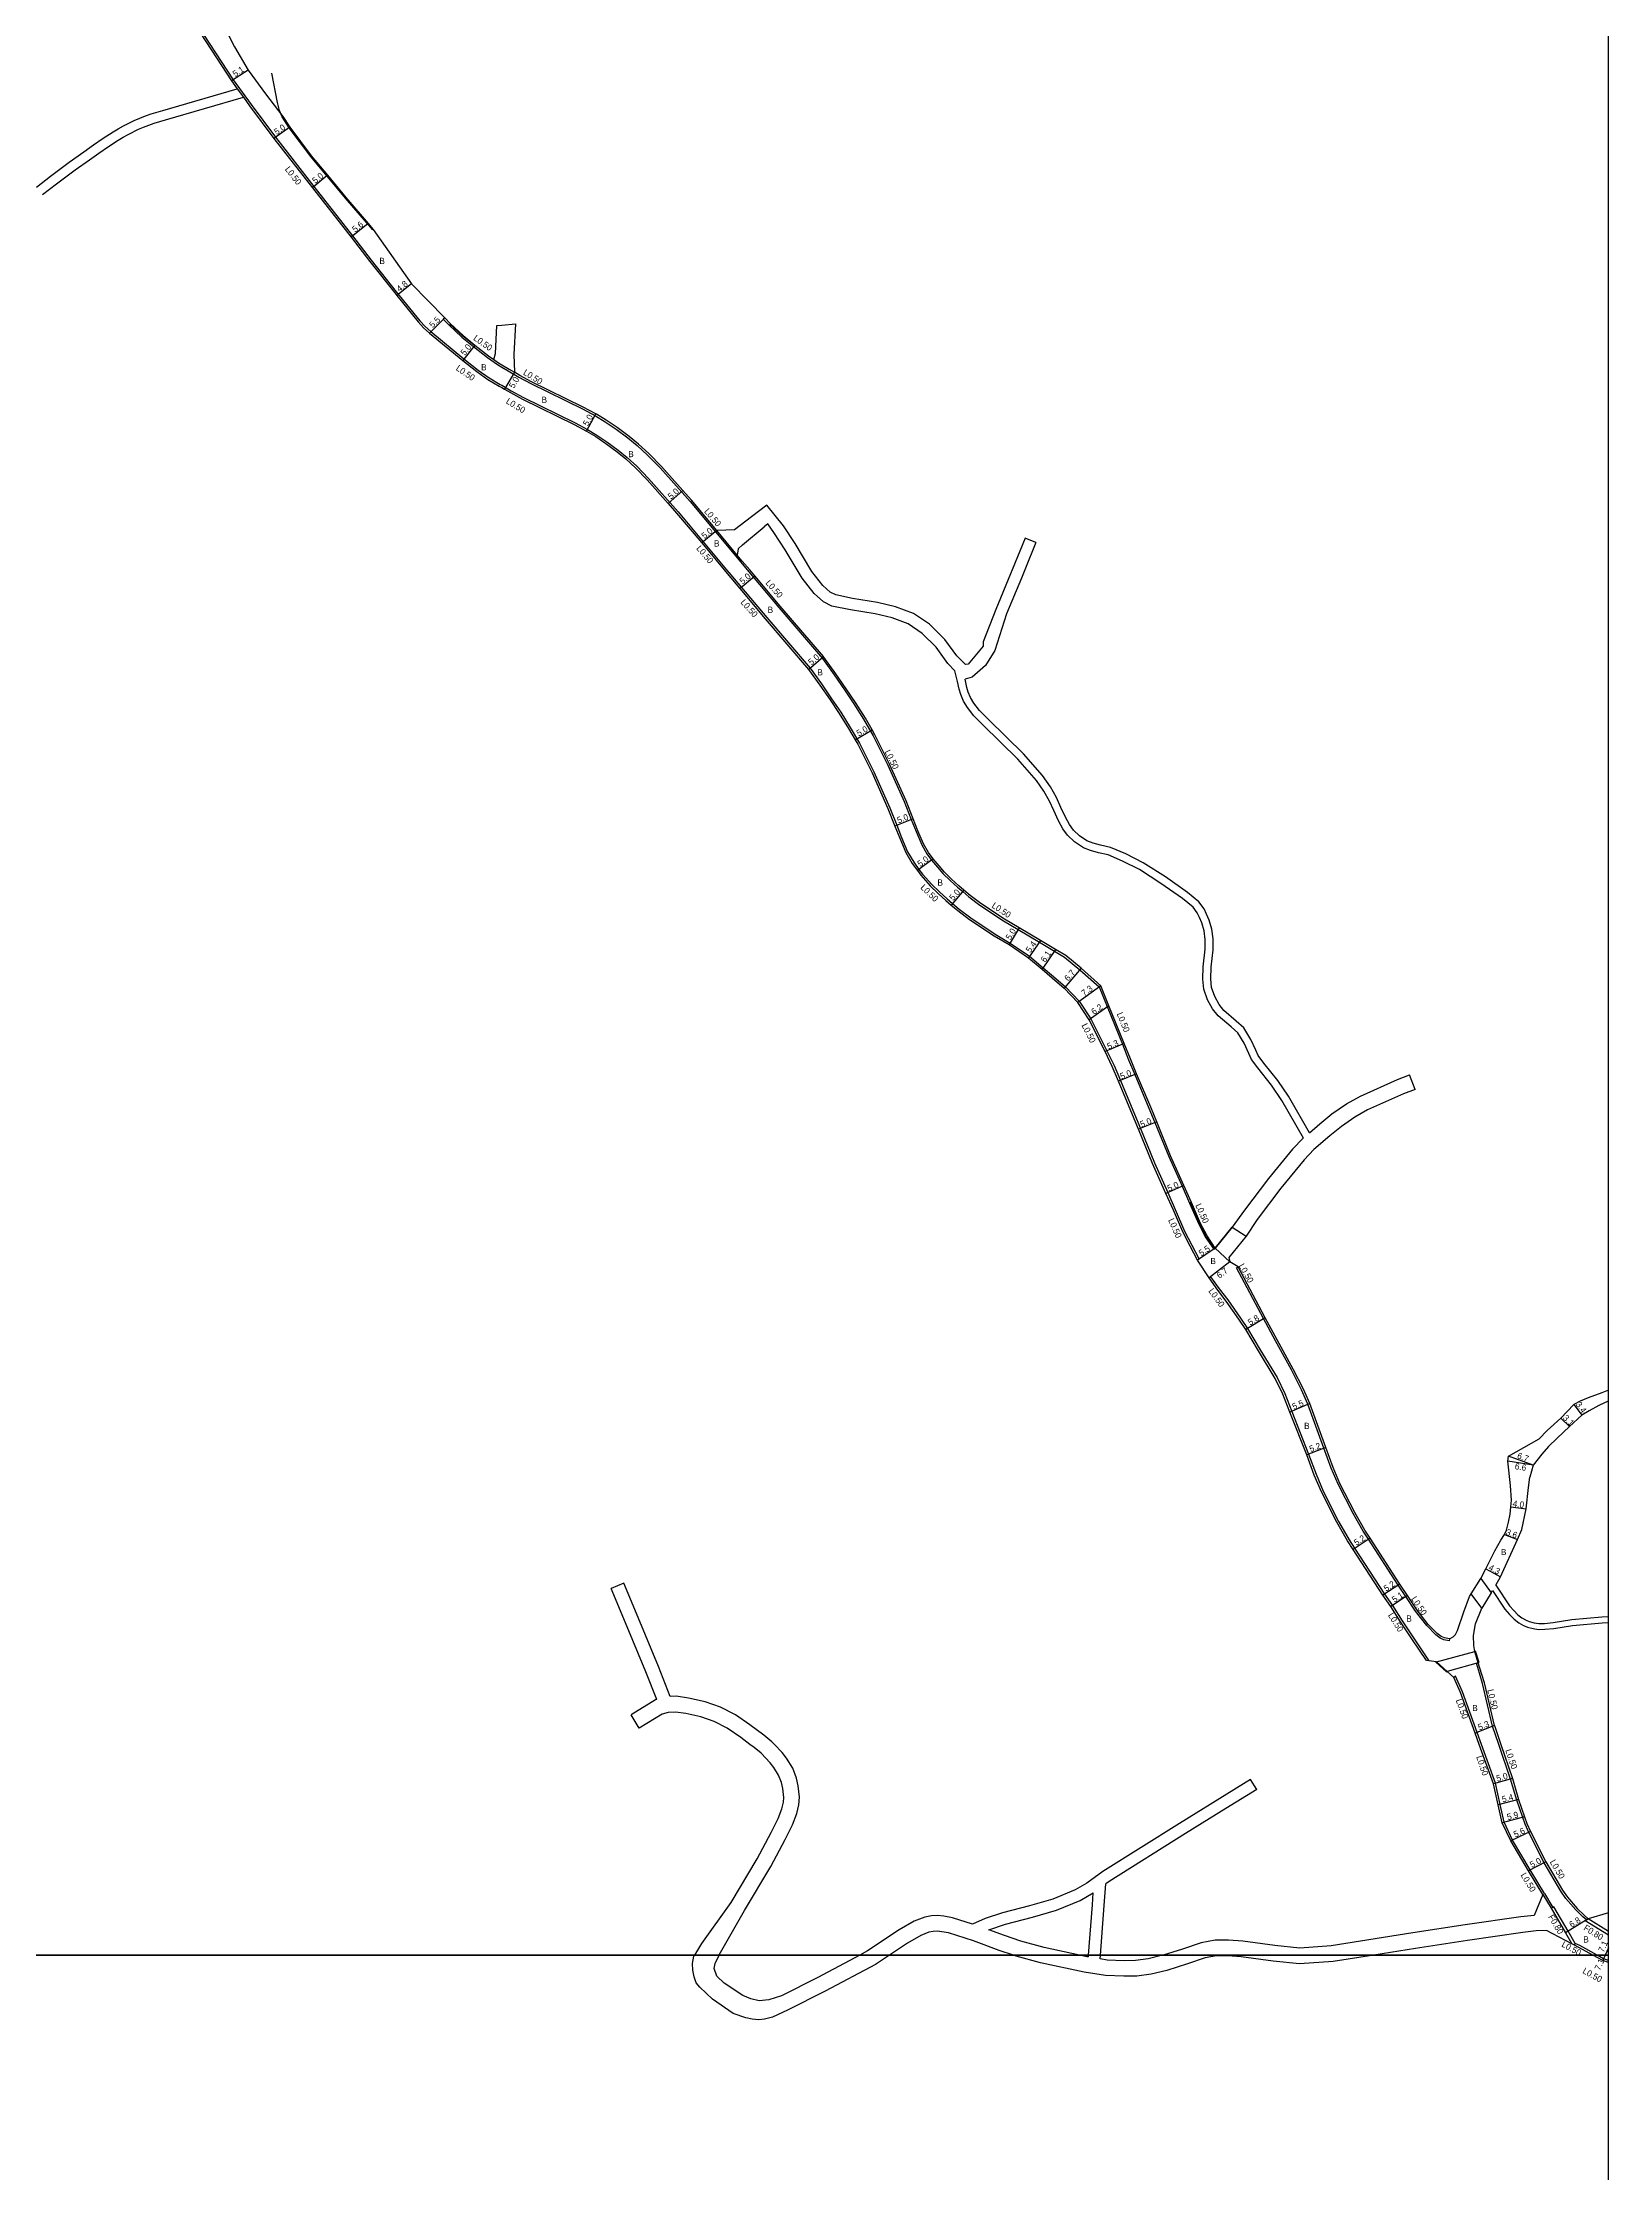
# Model space of a CAD drawing. Header units: metres. Extents: x -20000 to -16000, y -117000 to -114000.
# Drawn here: x -16400 to -16000, y -116456 to -115912 of the extents above; entities that cross this region are included whole.
import ezdxf

# ---------------------------------------------------------------- set-up
doc = ezdxf.new("R2010")
doc.units = ezdxf.units.M
doc.header["$LTSCALE"] = 2.5
for name, color, linetype in [('側溝・桝', 7, 'Continuous'), ('図郭', 7, 'Continuous'), ('幅員', 7, 'Continuous'), ('歩道・分離帯・安全施設', 7, 'Continuous'), ('舗装', 7, 'Continuous'), ('道路', 7, 'Continuous')]:
    doc.layers.add(name, color=color, linetype=linetype)
doc.styles.get("Standard").update_dxf_attribs({"font": ''})
doc.styles.get('Standard').set_extended_font_data('@MS PGothic')

msp = doc.modelspace()

# ---------------------------------------------------------------- linework, layer by layer
at = {"layer": '側溝・桝'}
for points in [[(-16363.54, -115903.21), (-16361.77, -115905.03), (-16351.34, -115921.04), (-16346.7, -115927.37), (-16340.53, -115935.71), (-16330.69, -115948.31), (-16320.8, -115960.91), (-16316.03, -115967.11), (-16309.66, -115975.15), (-16303.64, -115982.55), (-16302.3, -115984.02), (-16300.85, -115985.35), (-16292.38, -115992.29), (-16288.77, -115995.15), (-16285.95, -115997.14), (-16283.08, -115998.82), (-16282.68, -115999.05)], [(-16350.28, -115923.33), (-16348.71, -115925.48)], [(-16297.28, -115981.84), (-16297.64, -115982.19), (-16296.15, -115983.68), (-16292.87, -115986.73), (-16289.9, -115989.15), (-16286.37, -115991.95), (-16283.78, -115993.78), (-16282.68, -115994.42)], [(-16284.76, -115992.47), (-16283.51, -115993.35), (-16282.68, -115993.84)], [(-16282.68, -115993.84), (-16280.82, -115994.93), (-16279.49, -115995.69)], [(-16282.68, -115994.42), (-16281.07, -115995.36), (-16278.31, -115996.94), (-16275.31, -115998.58), (-16262.12, -116005.07), (-16258.79, -116006.87), (-16256.27, -116008.38), (-16253.5, -116010.27), (-16250.5, -116012.49), (-16248.07, -116014.44), (-16245.45, -116016.86), (-16242.27, -116020.1), (-16234.61, -116028.76), (-16221.64, -116044.26), (-16220.02, -116046.18)], [(-16282.68, -115999.05), (-16280.26, -116000.43), (-16277.15, -116002.13), (-16263.95, -116008.63), (-16260.77, -116010.34), (-16258.43, -116011.75), (-16255.82, -116013.53), (-16252.94, -116015.66), (-16250.69, -116017.47), (-16248.23, -116019.73), (-16245.2, -116022.83), (-16237.65, -116031.37), (-16225.25, -116046.18)], [(-16222.54, -116042.41), (-16227.8, -116036.12)], [(-16225.25, -116046.18), (-16224.7, -116046.83), (-16215, -116058.36), (-16203.95, -116071.29), (-16201.04, -116075.33), (-16198.43, -116079.12), (-16196.09, -116082.57), (-16193.67, -116086.42), (-16191.33, -116090.49), (-16187.67, -116097.79), (-16183.58, -116106.94), (-16181.8, -116111.44), (-16180.56, -116114.57), (-16179.01, -116118.19), (-16177.46, -116120.88), (-16176.12, -116122.7), (-16175.25, -116123.88), (-16172.87, -116126.54), (-16170.9, -116128.45), (-16168.93, -116130.24), (-16167.54, -116131.43), (-16165.86, -116132.85), (-16162.91, -116135.08), (-16156.63, -116139.22), (-16152.81, -116141.5), (-16147.88, -116144.9), (-16144.36, -116147.83), (-16141.73, -116150.02), (-16138.67, -116152.68), (-16135.19, -116156.37), (-16132.24, -116160.84), (-16128.13, -116169.02), (-16126.28, -116172.81), (-16124.67, -116176.64), (-16121.08, -116185.19), (-16119.56, -116188.89), (-16115.97, -116197.62), (-16112.57, -116205.25), (-16110.66, -116209.55), (-16108.27, -116215.06), (-16106.4, -116218.67), (-16104.54, -116222.26), (-16104.96, -116222.54)], [(-16220.02, -116046.18), (-16211.95, -116055.78), (-16200.8, -116068.81), (-16197.77, -116073.02), (-16195.13, -116076.86), (-16192.74, -116080.39), (-16190.25, -116084.36), (-16187.81, -116088.59), (-16184.06, -116096.07), (-16179.89, -116105.39), (-16178.08, -116109.97), (-16176.87, -116113.04), (-16175.43, -116116.39), (-16174.11, -116118.69), (-16172.9, -116120.33), (-16171.37, -116122.14), (-16169.99, -116123.77), (-16168.17, -116125.53), (-16166.29, -116127.24), (-16164.95, -116128.38), (-16163.36, -116129.73), (-16160.6, -116131.81), (-16154.5, -116135.83), (-16150.77, -116138.06), (-16145.36, -116141.29), (-16141.5, -116143.6), (-16138.94, -116145.14), (-16135, -116148.32), (-16130.07, -116152.72), (-16128.06, -116157.72), (-16124.16, -116167.38), (-16122.57, -116171.3), (-16120.98, -116175.09), (-16117.38, -116183.66), (-16115.86, -116187.37), (-16112.29, -116196.04), (-16108.92, -116203.62), (-16106.99, -116207.94), (-16104.65, -116213.34), (-16102.97, -116216.59), (-16100.83, -116219.72), (-16100.42, -116219.44)], [(-16102.01, -116227.04), (-16101.61, -116226.75), (-16099.41, -116229.83), (-16097.23, -116232.65), (-16093.96, -116237.3), (-16092.21, -116239.97), (-16088.93, -116245.37), (-16084.65, -116252.52), (-16082.68, -116256.55), (-16080.89, -116261.13), (-16076.61, -116272.04), (-16074.68, -116277.21), (-16072.83, -116281.51), (-16068.94, -116289.23), (-16066.23, -116293.94), (-16064.83, -116296.1), (-16057.2, -116307.82), (-16055.18, -116310.7), (-16052.7, -116314.64), (-16049.8, -116318.98), (-16045.84, -116324.83)], [(-16040.6, -116319.25), (-16040.69, -116319.74), (-16042.05, -116319.49), (-16043, -116319.06), (-16044.09, -116318.21), (-16046.4, -116315.86), (-16049.3, -116312.17), (-16051.76, -116308.44), (-16053.69, -116305.51), (-16061.3, -116293.81), (-16062.65, -116291.75), (-16065.24, -116287.23), (-16069.02, -116279.73), (-16070.78, -116275.64), (-16072.67, -116270.57), (-16076.77, -116259.3), (-16078.37, -116255.64), (-16080.93, -116250.56), (-16085.03, -116243.09), (-16088.13, -116237.44), (-16094.99, -116224.48), (-16094.54, -116224.25)], [(-16027.99, -116346.18), (-16029.57, -116341.51), (-16032.12, -116330.62), (-16033.39, -116326.57), (-16033.71, -116325.52), (-16033.24, -116325.33)], [(-16032.45, -116346.18), (-16033.54, -116343.18), (-16037.29, -116332.77), (-16039.07, -116328.8), (-16039.5, -116329.07)], [(-16016.32, -116384.26), (-16019.96, -116378.24), (-16024.49, -116370.63), (-16026.63, -116366.04), (-16027.67, -116361.5), (-16028.85, -116356.13), (-16032.45, -116346.18)], [(-16005.61, -116391.03), (-16006.56, -116390.22), (-16008.32, -116388.47), (-16010.86, -116385.52), (-16012.14, -116383.66), (-16016.39, -116376.43), (-16020.31, -116368.7), (-16021.29, -116366.56), (-16021.87, -116364.89), (-16023.41, -116360.41), (-16025, -116355.04), (-16027.99, -116346.18)], [(-16016.75, -116384.52), (-16014.66, -116388.06)], [(-16016.32, -116384.26), (-16014.23, -116387.81)], [(-16008.7, -116397.46), (-16008.47, -116397.01), (-16010.27, -116393.91), (-16013.97, -116387.66), (-16014.23, -116387.81), (-16014.66, -116388.06), (-16010.96, -116394.31), (-16009.31, -116397.17)], [(-16005.93, -116391.22), (-16005.61, -116391.03), (-16005.17, -116390.75)], [(-16000, -116394.93), (-16005.93, -116391.22)], [(-16000, -116393.99), (-16005.17, -116390.75)], [(-16002.9, -116400), (-16007.3, -116397.58), (-16008.47, -116397.01)], [(-16001.24, -116400.92), (-16002.9, -116400)], [(-16000, -116401.38), (-16001.24, -116400.92)]]:
    msp.add_lwpolyline(points, dxfattribs=at)
at = {"layer": '図郭'}
for points in [[(-16800, -116400), (-16000, -116400), (-16000, -115800), (-16800, -115800)], [(-16800, -117000), (-16000, -117000), (-16000, -116400), (-16800, -116400)]]:
    msp.add_lwpolyline(points, close=True, dxfattribs=at)
at = {"layer": '幅員'}
for points in [[(-16347.49, -115918.52), (-16351.75, -115921.32)], [(-16336.82, -115933.15), (-16340.93, -115936.01)], [(-16327.24, -115945.42), (-16331.08, -115948.62)], [(-16316.8, -115957.74), (-16321.19, -115961.22)], [(-16305.77, -115973.12), (-16309.5, -115976.14)], [(-16297.28, -115981.84), (-16301.18, -115985.73)], [(-16289.58, -115988.77), (-16292.69, -115992.68)], [(-16279.49, -115995.69), (-16281.98, -116000.03)], [(-16261.02, -116010.78), (-16258.65, -116006.38)], [(-16240.17, -116029.27), (-16236.42, -116025.96)], [(-16227.8, -116036.12), (-16231.63, -116039.33)], [(-16221.91, -116050.92), (-16218.09, -116047.71)], [(-16204.34, -116071.6), (-16200.54, -116068.35)], [(-16192.43, -116089.59), (-16188.09, -116087.09)], [(-16177.62, -116109.78), (-16182.27, -116111.62)], [(-16172.5, -116120.02), (-16176.52, -116122.99)], [(-16164.62, -116128), (-16167.86, -116131.81)], [(-16150.51, -116137.63), (-16153.08, -116141.92)], [(-16145.1, -116140.87), (-16148.18, -116145.3)], [(-16141.24, -116143.17), (-16144.69, -116148.21)], [(-16134.67, -116147.94), (-16139.02, -116153.04)], [(-16129.65, -116152.43), (-16135.58, -116156.68)], [(-16127.59, -116157.53), (-16132.67, -116161.09)], [(-16123.69, -116167.19), (-16128.58, -116169.24)], [(-16120.52, -116174.89), (-16125.13, -116176.83)], [(-16115.39, -116187.18), (-16120.02, -116189.08)], [(-16108.46, -116203.42), (-16113.03, -116205.45)], [(-16100.42, -116219.44), (-16104.96, -116222.54)], [(-16096.72, -116222.92), (-16102.01, -116227.04)], [(-16087.69, -116237.2), (-16092.63, -116240.25)], [(-16076.31, -116259.12), (-16081.35, -116261.31)], [(-16008.8, -116259.34), (-16006.79, -116262.08)], [(-16012.18, -116262.88), (-16009.96, -116265.03)], [(-16072.2, -116270.4), (-16077.07, -116272.22)], [(-16019.22, -116274.9), (-16025.73, -116273.84)], [(-16019.22, -116274.9), (-16025.5, -116272.58)], [(-16024.94, -116285.47), (-16020.97, -116286.01)], [(-16026.58, -116292.62), (-16023.2, -116293.89)], [(-16060.89, -116293.54), (-16065.24, -116296.37)], [(-16031.32, -116301.34), (-16027.54, -116303.39)], [(-16053.27, -116305.24), (-16057.61, -116308.1)], [(-16051.34, -116308.17), (-16055.59, -116310.98)], [(-16029.09, -116341.35), (-16034.01, -116343.35)], [(-16024.52, -116354.89), (-16029.33, -116356.27)], [(-16022.93, -116360.26), (-16028.16, -116361.61)], [(-16021.4, -116364.72), (-16027.11, -116366.2)], [(-16019.86, -116368.48), (-16024.93, -116370.86)], [(-16015.95, -116376.19), (-16020.39, -116378.5)], [(-16005.17, -116390.75), (-16010.96, -116394.31)], [(-16000.84, -116400), (-16001.45, -116401.37)], [(-16000, -116398.12), (-16000.84, -116400)]]:
    msp.add_lwpolyline(points, dxfattribs=at)
at = {"layer": '歩道・分離帯・安全施設'}
for points in [[(-16315.67, -115959.37), (-16322.66, -115951.24), (-16331.52, -115940.61), (-16336.99, -115933.27), (-16338.8, -115930.47), (-16339.45, -115928.86), (-16339.97, -115926.82), (-16341.44, -115919.29)], [(-16289.71, -115988.92), (-16292.67, -115986.51), (-16295.94, -115983.47)], [(-16100.84, -116219.18), (-16102.71, -116216.43), (-16104.38, -116213.21), (-16106.72, -116207.82), (-16106.79, -116207.67)]]:
    msp.add_lwpolyline(points, dxfattribs=at)
at = {"layer": '舗装'}
msp.add_lwpolyline([(-16016.75, -116384.52), (-16014.66, -116388.06), (-16010.96, -116394.31), (-16009.31, -116397.17)], dxfattribs=at)
at = {"layer": '道路'}
for points in [[(-16357.69, -115898.99), (-16356.29, -115901.91), (-16353.87, -115906.94), (-16350.95, -115912.64), (-16347.49, -115918.52), (-16343.02, -115924.62), (-16338.62, -115930.38), (-16336.82, -115933.15), (-16331.36, -115940.48), (-16327.24, -115945.42), (-16322.5, -115951.11), (-16316.8, -115957.74), (-16315.52, -115959.24), (-16305.77, -115973.12), (-16297.28, -115981.84), (-16295.8, -115983.32), (-16292.54, -115986.35), (-16289.58, -115988.77), (-16286.07, -115991.55), (-16284.76, -115992.47)], [(-16363.86, -115903.59), (-16362.16, -115905.34), (-16351.75, -115921.32), (-16350.28, -115923.33)], [(-16401.58, -115948.41), (-16398.01, -115945.63), (-16393.18, -115942.03), (-16389.51, -115939.39), (-16387.04, -115937.66), (-16384.53, -115935.96), (-16381.98, -115934.33), (-16380.66, -115933.54), (-16379.31, -115932.78), (-16376.57, -115931.41), (-16375.15, -115930.78), (-16373.7, -115930.22), (-16372.23, -115929.72), (-16369.3, -115928.87), (-16350.28, -115923.33)], [(-16400.02, -115950.36), (-16396.49, -115947.62), (-16391.7, -115944.05), (-16388.06, -115941.43), (-16385.62, -115939.72), (-16383.16, -115938.05), (-16380.66, -115936.45), (-16379.4, -115935.7), (-16378.14, -115934.99), (-16375.51, -115933.67), (-16374.19, -115933.09), (-16372.84, -115932.57), (-16371.48, -115932.1), (-16368.61, -115931.28), (-16348.71, -115925.48)], [(-16348.71, -115925.48), (-16347.11, -115927.67), (-16340.93, -115936.01), (-16331.08, -115948.62), (-16321.19, -115961.22), (-16316.43, -115967.42)], [(-16316.43, -115967.42), (-16310.05, -115975.46), (-16309.5, -115976.14), (-16304.02, -115982.88), (-16302.66, -115984.37), (-16301.18, -115985.73), (-16292.69, -115992.68), (-16289.07, -115995.55), (-16286.22, -115997.56), (-16283.33, -115999.25), (-16282.68, -115999.63)], [(-16284.31, -115990.97), (-16283.96, -115983.79)], [(-16284.31, -115990.97), (-16283.96, -115983.79)], [(-16283.96, -115983.79), (-16282.68, -115983.66)], [(-16282.68, -115983.66), (-16279.21, -115983.33)], [(-16279.21, -115983.33), (-16279.62, -115991.21)], [(-16279.21, -115983.33), (-16279.62, -115991.21)], [(-16284.76, -115992.47), (-16284.31, -115990.97)], [(-16279.62, -115991.21), (-16279.49, -115995.69)], [(-16227.8, -116036.12), (-16234.24, -116028.43), (-16236.42, -116025.96), (-16241.9, -116019.76), (-16245.1, -116016.5), (-16247.75, -116014.06), (-16250.19, -116012.09), (-16253.21, -116009.86), (-16256, -116007.96), (-16258.54, -116006.43), (-16258.65, -116006.38), (-16261.89, -116004.63), (-16275.09, -115998.13), (-16275.08, -115998.14), (-16278.07, -115996.51), (-16279.49, -115995.69)], [(-16282.68, -115999.63), (-16281.98, -116000.03), (-16280.51, -116000.87), (-16277.38, -116002.58), (-16264.18, -116009.07), (-16261.02, -116010.78), (-16258.7, -116012.17), (-16256.11, -116013.94), (-16253.25, -116016.05), (-16251.02, -116017.85), (-16248.58, -116020.09), (-16245.56, -116023.17), (-16240.17, -116029.27), (-16238.03, -116031.69), (-16231.63, -116039.33), (-16225.9, -116046.18)], [(-16203.76, -116046.18), (-16207.78, -116039.5), (-16210.77, -116034.91), (-16214.95, -116029.66), (-16218.94, -116032.64)], [(-16225.5, -116036.07), (-16227.8, -116036.12)], [(-16218.94, -116032.64), (-16223.27, -116035.99), (-16225.5, -116036.07)], [(-16218.94, -116032.64), (-16223.27, -116035.99), (-16225.5, -116036.07)], [(-16221.17, -116039.83), (-16215.67, -116035.18)], [(-16221.17, -116039.83), (-16215.67, -116035.18)], [(-16207.26, -116046.18), (-16210.32, -116041.09), (-16213.2, -116036.67), (-16214.77, -116034.43), (-16215.67, -116035.18)], [(-16221.17, -116039.83), (-16222.35, -116040.79), (-16222.54, -116042.41)], [(-16219.37, -116046.18), (-16221.25, -116043.94), (-16222.54, -116042.41)], [(-16149.02, -116038.1), (-16152.34, -116046.18)], [(-16146.25, -116039.24), (-16149.1, -116046.18)], [(-16146.25, -116039.24), (-16149.02, -116038.1)], [(-16225.9, -116046.18), (-16225.08, -116047.15), (-16221.91, -116050.92), (-16215.38, -116058.69), (-16204.34, -116071.6), (-16201.44, -116075.62), (-16198.84, -116079.4), (-16196.51, -116082.84), (-16194.1, -116086.68), (-16192.43, -116089.59), (-16191.77, -116090.73), (-16188.12, -116098), (-16184.04, -116107.14), (-16182.27, -116111.62), (-16181.03, -116114.76), (-16179.46, -116118.41), (-16177.88, -116121.16), (-16176.52, -116122.99), (-16175.64, -116124.19), (-16173.24, -116126.89), (-16171.25, -116128.82), (-16169.26, -116130.62), (-16167.86, -116131.81), (-16166.18, -116133.24), (-16163.2, -116135.49), (-16156.89, -116139.64), (-16153.08, -116141.92), (-16148.18, -116145.3), (-16144.69, -116148.21), (-16142.06, -116150.4), (-16139.02, -116153.04), (-16135.58, -116156.68)], [(-16129.65, -116152.43), (-16134.67, -116147.94), (-16138.64, -116144.73), (-16141.24, -116143.17), (-16145.1, -116140.87), (-16150.51, -116137.63), (-16154.23, -116135.4), (-16160.31, -116131.4), (-16163.05, -116129.34), (-16164.62, -116128), (-16165.96, -116126.86), (-16167.83, -116125.17), (-16169.62, -116123.43), (-16170.98, -116121.82), (-16172.5, -116120.02), (-16173.69, -116118.41), (-16174.98, -116116.17), (-16176.4, -116112.85), (-16177.62, -116109.78), (-16179.43, -116105.2), (-16183.61, -116095.85), (-16187.37, -116088.35), (-16188.09, -116087.09), (-16189.82, -116084.1), (-16192.32, -116080.11), (-16194.71, -116076.58), (-16197.36, -116072.74), (-16200.41, -116068.51), (-16200.54, -116068.35), (-16211.57, -116055.45), (-16218.09, -116047.71), (-16219.37, -116046.18)], [(-16166.29, -116074.69), (-16166.99, -116072.02), (-16168.71, -116070.11), (-16171.76, -116065.94), (-16175.32, -116062.41), (-16178.88, -116060.02), (-16182.96, -116058.48), (-16187.3, -116057.45), (-16193.64, -116056.44), (-16198.35, -116055.44), (-16200.47, -116054.36), (-16202.89, -116052.27), (-16205.96, -116048.34), (-16207.26, -116046.18)], [(-16152.34, -116046.18), (-16152.76, -116047.19), (-16156.5, -116056.34), (-16159.71, -116064.54), (-16159.72, -116065.7), (-16163.58, -116070.31), (-16164.26, -116070.35), (-16166.42, -116068.16), (-16169.48, -116063.98), (-16173.41, -116060.08), (-16177.5, -116057.34), (-16182.08, -116055.61), (-16186.71, -116054.51), (-16193.09, -116053.49), (-16197.34, -116052.59), (-16198.78, -116051.85), (-16200.7, -116050.19), (-16203.48, -116046.64), (-16203.76, -116046.18)], [(-16149.1, -116046.18), (-16149.97, -116048.31), (-16153.72, -116057.46), (-16156.73, -116066.8), (-16159.13, -116070.66), (-16162.54, -116073.61), (-16164.35, -116074.13)], [(-16077.93, -116191.31), (-16083.4, -116181.7), (-16086.03, -116177.77), (-16089.59, -116173.42), (-16091.2, -116171.26), (-16091.89, -116169.72), (-16093.08, -116167.06), (-16094.7, -116164.44), (-16096.36, -116162.94), (-16099.66, -116160.12), (-16101.13, -116158.3), (-16102.38, -116156.01), (-16103.34, -116153.3), (-16103.6, -116150.73), (-16103.49, -116147.57), (-16102.99, -116143.1), (-16102.97, -116140.58), (-16103.24, -116138.39), (-16103.88, -116136.34), (-16104.48, -116134.99), (-16105.03, -116133.77), (-16106.09, -116132.37), (-16108.78, -116130.16), (-16114.3, -116126.26), (-16119.82, -116122.73), (-16124.13, -116120.56), (-16127.8, -116119), (-16130.22, -116118.47), (-16132.27, -116117.9), (-16134.13, -116117.23), (-16136.35, -116115.68), (-16138.16, -116113.99), (-16139.36, -116112.35), (-16140.51, -116110.29), (-16141.71, -116107.68), (-16142.81, -116105.25), (-16144.19, -116102.68), (-16146.13, -116099.96), (-16150.89, -116094.58), (-16159.78, -116085.81), (-16162.14, -116083.46), (-16163.76, -116081.36), (-16164.77, -116079.72), (-16165.46, -116078.04), (-16165.82, -116076.69), (-16166.29, -116074.69)], [(-16076.39, -116189.97), (-16081.69, -116180.65), (-16084.42, -116176.58), (-16088.01, -116172.18), (-16089.47, -116170.24), (-16090.07, -116168.9), (-16091.31, -116166.12), (-16093.15, -116163.15), (-16095.05, -116161.44), (-16098.21, -116158.72), (-16099.46, -116157.18), (-16100.54, -116155.19), (-16101.37, -116152.85), (-16101.6, -116150.67), (-16101.49, -116147.71), (-16100.99, -116143.22), (-16100.97, -116140.47), (-16101.28, -116137.97), (-16102, -116135.64), (-16102.65, -116134.17), (-16103.3, -116132.74), (-16104.64, -116130.97), (-16107.56, -116128.57), (-16113.18, -116124.6), (-16118.83, -116120.99), (-16123.29, -116118.74), (-16127.19, -116117.08), (-16129.74, -116116.53), (-16131.66, -116115.99), (-16133.2, -116115.44), (-16135.09, -116114.12), (-16136.66, -116112.66), (-16137.68, -116111.27), (-16138.73, -116109.39), (-16139.89, -116106.85), (-16141.01, -116104.36), (-16142.49, -116101.62), (-16144.56, -116098.72), (-16149.44, -116093.2), (-16158.37, -116084.39), (-16160.64, -116082.14), (-16162.11, -116080.22), (-16162.98, -116078.81), (-16163.56, -116077.4), (-16163.88, -116076.21), (-16164.35, -116074.13)], [(-16104.96, -116222.54), (-16106.84, -116218.9), (-16108.72, -116215.27), (-16111.11, -116209.75), (-16113.03, -116205.45), (-16116.43, -116197.82), (-16120.02, -116189.08), (-16121.54, -116185.38), (-16125.13, -116176.83), (-16126.73, -116173.02), (-16128.58, -116169.24), (-16132.67, -116161.09), (-16135.58, -116156.68)], [(-16100.42, -116219.44), (-16102.54, -116216.33), (-16104.2, -116213.12), (-16106.54, -116207.74), (-16108.46, -116203.42), (-16111.83, -116195.85), (-16115.39, -116187.18), (-16116.92, -116183.46), (-16120.52, -116174.89), (-16122.11, -116171.11), (-16123.69, -116167.19), (-16127.59, -116157.53), (-16129.65, -116152.43)], [(-16076.39, -116189.97), (-16073.75, -116187.68), (-16070.61, -116185.14), (-16066.91, -116182.6), (-16063.31, -116180.58), (-16053.87, -116176.35), (-16050.79, -116175.21)], [(-16049.4, -116178.96), (-16050.79, -116175.21)], [(-16049.4, -116178.96), (-16052.36, -116180.06), (-16061.51, -116184.15), (-16064.79, -116186), (-16068.21, -116188.35), (-16071.18, -116190.75), (-16075.24, -116194.27), (-16077.69, -116196.86), (-16083.69, -116204.09), (-16089.74, -116212.16), (-16092.57, -116216.34), (-16096.94, -116221.87), (-16096.72, -116222.92)], [(-16077.93, -116191.31), (-16078.01, -116191.38), (-16080.68, -116194.2), (-16086.83, -116201.62), (-16092.94, -116209.77), (-16096.14, -116214.08), (-16100.42, -116219.44)], [(-16100.42, -116219.44), (-16096.14, -116214.08)], [(-16092.57, -116216.34), (-16096.94, -116221.87), (-16096.72, -116222.92)], [(-16053.11, -116314.92), (-16055.59, -116310.98), (-16057.61, -116308.1), (-16065.24, -116296.37), (-16066.66, -116294.2), (-16069.38, -116289.47), (-16073.29, -116281.72), (-16075.14, -116277.39), (-16077.07, -116272.22), (-16081.35, -116261.31), (-16083.14, -116256.76), (-16085.09, -116252.75), (-16089.36, -116245.63), (-16092.63, -116240.25), (-16094.37, -116237.59), (-16097.64, -116232.95), (-16099.81, -116230.13), (-16102.01, -116227.04), (-16104.96, -116222.54)], [(-16087.69, -116237.2), (-16094.54, -116224.25), (-16096.72, -116222.92)], [(-16040.6, -116319.25), (-16041.9, -116319.01), (-16042.74, -116318.63), (-16043.76, -116317.83), (-16046.02, -116315.53), (-16048.89, -116311.88), (-16051.34, -116308.17), (-16053.27, -116305.24), (-16060.89, -116293.54), (-16062.22, -116291.49), (-16064.8, -116287), (-16068.57, -116279.52), (-16070.31, -116275.46), (-16072.2, -116270.4), (-16076.31, -116259.12), (-16077.92, -116255.43), (-16080.49, -116250.33), (-16084.59, -116242.85), (-16087.69, -116237.2)], [(-16000, -116258.5), (-16000.04, -116258.52), (-16002.48, -116259.59), (-16004.94, -116260.97), (-16006.79, -116262.08), (-16009.96, -116265.03), (-16013.1, -116267.96), (-16015.3, -116270.09), (-16017.03, -116272.06), (-16019.22, -116274.9), (-16020.11, -116277.96)], [(-16000, -116255.71), (-16001.7, -116256.36), (-16005.13, -116257.65), (-16007.18, -116258.56), (-16008.8, -116259.34), (-16012.18, -116262.88), (-16015.63, -116265.98), (-16017.7, -116268.12)], [(-16025.5, -116272.58), (-16017.7, -116268.12)], [(-16032.58, -116303.78), (-16031.32, -116301.34), (-16028.97, -116296.79), (-16027.44, -116294), (-16026.58, -116292.62), (-16026.04, -116291.44), (-16025.5, -116289.46), (-16025.12, -116287.36), (-16024.94, -116285.47), (-16024.77, -116283.8), (-16024.98, -116280.08), (-16025.73, -116273.84), (-16025.5, -116272.58)], [(-16028.78, -116305.5), (-16027.54, -116303.39), (-16023.2, -116293.89), (-16022.08, -116291.29), (-16020.97, -116286.01), (-16020.45, -116280.58), (-16020.11, -116277.96)], [(-16251.5, -116305.01), (-16254.73, -116306.36)], [(-16243.13, -116334.74), (-16245.94, -116327.62), (-16251.07, -116315.13), (-16254.73, -116306.36)], [(-16239.67, -116333.98), (-16242.7, -116326.31), (-16247.83, -116313.79), (-16251.5, -116305.01)], [(-16040.6, -116319.25), (-16039.66, -116318.7), (-16039.1, -116318.09), (-16038.58, -116317.07), (-16036.97, -116312.29), (-16035.45, -116308.43), (-16035.08, -116307.72)], [(-16035.08, -116307.72), (-16032.58, -116303.78)], [(-16035.08, -116307.72), (-16032.58, -116303.78)], [(-16029.93, -116307.45), (-16032.35, -116311.43)], [(-16029.93, -116307.45), (-16032.35, -116311.43)], [(-16029.93, -116307.45), (-16029.64, -116306.91)], [(-16029.64, -116306.91), (-16026.44, -116311.69), (-16025.29, -116313.05), (-16024.08, -116314.24), (-16022.9, -116315.11), (-16021.65, -116315.84), (-16020.67, -116316.21), (-16019.25, -116316.61), (-16017.84, -116316.82), (-16016.22, -116316.76), (-16013.92, -116316.55), (-16009.17, -116315.82), (-16001.59, -116315.15), (-16000, -116315.06)], [(-16028.78, -116305.5), (-16025.24, -116310.79), (-16024.19, -116312.03), (-16023.11, -116313.1), (-16022.08, -116313.85), (-16021.01, -116314.48), (-16020.2, -116314.78), (-16018.94, -116315.14), (-16017.75, -116315.32), (-16016.32, -116315.27), (-16014.1, -116315.06), (-16009.35, -116314.33), (-16001.69, -116313.65), (-16000, -116313.56)], [(-16029.09, -116341.35), (-16031.63, -116330.49), (-16032.91, -116326.43), (-16033.24, -116325.33), (-16034.11, -116322.46), (-16034.41, -116320.92), (-16034.44, -116318.36), (-16033.96, -116315.43), (-16032.35, -116311.43)], [(-16037.75, -116332.96), (-16039.5, -116329.07), (-16041.18, -116327.56), (-16043.91, -116325.06), (-16046.5, -116324.76), (-16050.21, -116319.26), (-16053.11, -116314.92)], [(-16243.13, -116334.74), (-16243.41, -116334.82), (-16249.68, -116338.64)], [(-16213.06, -116346.18), (-16213.69, -116345.51), (-16215.79, -116343.83), (-16219.33, -116341.2), (-16223.02, -116338.63), (-16226.86, -116336.65), (-16230.78, -116335.33), (-16234.98, -116334.36), (-16238.18, -116333.91), (-16239.67, -116333.98)], [(-16032.98, -116346.18), (-16034.01, -116343.35), (-16037.75, -116332.96)], [(-16247.6, -116342.06), (-16249.68, -116338.64)], [(-16219.33, -116346.18), (-16221.67, -116344.45), (-16225.09, -116342.07), (-16228.43, -116340.35), (-16231.87, -116339.18), (-16235.71, -116338.3), (-16238.36, -116337.92), (-16240.17, -116338.01), (-16241.75, -116338.5), (-16247.6, -116342.06)], [(-16029.09, -116341.35), (-16027.47, -116346.18)], [(-16233.41, -116400), (-16231.57, -116397.03), (-16224.12, -116386.59), (-16217.42, -116375.43), (-16213.89, -116368.68), (-16212.09, -116365.12), (-16211.16, -116362.68), (-16210.77, -116360.98), (-16210.67, -116359.72), (-16210.94, -116357.47), (-16211.27, -116355.96), (-16211.97, -116354.05), (-16213.21, -116352.05), (-16214.12, -116350.9), (-16216.41, -116348.45), (-16218.23, -116347), (-16219.33, -116346.18)], [(-16227.2, -116400), (-16227.19, -116399.98), (-16220.67, -116388.61), (-16213.93, -116377.39), (-16210.33, -116370.51), (-16208.43, -116366.74), (-16207.32, -116363.85), (-16206.8, -116361.6), (-16206.65, -116359.64), (-16207, -116356.8), (-16207.42, -116354.84), (-16208.35, -116352.29), (-16209.94, -116349.74), (-16211.09, -116348.28), (-16213.06, -116346.18)], [(-16016.75, -116384.52), (-16020.39, -116378.5), (-16024.93, -116370.86), (-16027.11, -116366.2), (-16028.16, -116361.61), (-16029.33, -116356.27), (-16032.98, -116346.18)], [(-16027.47, -116346.18), (-16024.52, -116354.89), (-16022.93, -116360.26), (-16021.4, -116364.72), (-16020.83, -116366.38), (-16019.86, -116368.48), (-16015.95, -116376.19), (-16011.71, -116383.39), (-16010.47, -116385.21), (-16007.95, -116388.13), (-16006.22, -116389.85), (-16005.17, -116390.75)], [(-16091.41, -116355.15), (-16099.28, -116359.97), (-16109.6, -116366.43), (-16129.18, -116378.68), (-16133.28, -116381.62), (-16136.26, -116383.38), (-16141.94, -116385.71), (-16147.88, -116387.45), (-16154.81, -116389.25), (-16159.24, -116390.67), (-16162.43, -116392.08), (-16167.59, -116390.47), (-16169.76, -116390.06), (-16171.4, -116389.92), (-16172.92, -116390.01), (-16174.6, -116390.29), (-16177.38, -116391.33), (-16181.19, -116393.54), (-16189.28, -116398.95), (-16191.26, -116400)], [(-16089.84, -116357.71), (-16097.7, -116362.53), (-16108.01, -116368.97), (-16127.51, -116381.18), (-16128.42, -116381.83)], [(-16089.84, -116357.71), (-16091.41, -116355.15)], [(-16135.11, -116400), (-16144.12, -116398.08), (-16150.12, -116396.41), (-16154.31, -116395.04), (-16158.3, -116393.54), (-16153.98, -116392.13), (-16147.08, -116390.35), (-16140.95, -116388.55), (-16134.92, -116386.07), (-16131.65, -116384.14), (-16131.6, -116384.11)], [(-16132.8, -116400), (-16131.83, -116387.17), (-16131.6, -116384.11)], [(-16129.79, -116400), (-16128.84, -116387.38), (-16128.42, -116381.83)], [(-16016.75, -116384.52), (-16018.93, -116389.86)], [(-16018.93, -116389.86), (-16022.38, -116390.26), (-16036.56, -116392.31), (-16049.93, -116394.36), (-16070.79, -116397.66), (-16078.86, -116398.2), (-16085.17, -116397.59), (-16093.37, -116396.46), (-16097.08, -116396.22), (-16100.49, -116396.2), (-16104.05, -116396.84), (-16108.78, -116398.48), (-16113.7, -116400)], [(-16000, -116389.22), (-16005.17, -116390.75)], [(-16152.01, -116400), (-16155.63, -116398.81), (-16162.21, -116396.34), (-16168.56, -116394.36), (-16170.3, -116394.03), (-16171.46, -116393.93), (-16172.47, -116393.99), (-16173.56, -116394.17), (-16175.66, -116394.96), (-16179.07, -116396.94), (-16183.66, -116400)], [(-16018.47, -116393.84), (-16021.86, -116394.23), (-16036, -116396.27), (-16049.31, -116398.31), (-16059.96, -116400)], [(-16015.84, -116393.74), (-16018.47, -116393.84)], [(-16009.31, -116397.17), (-16015.84, -116393.74)], [(-16183.66, -116400), (-16187.22, -116402.38), (-16200.11, -116409.26), (-16209.73, -116414.08), (-16213.58, -116415.89), (-16215.59, -116416.4), (-16217.07, -116416.53), (-16218.72, -116416.35), (-16220.36, -116416.04), (-16223.55, -116414.94), (-16228.86, -116411.24), (-16232.07, -116408.23), (-16233.02, -116407.1), (-16233.57, -116405.55), (-16233.92, -116403.87), (-16234.01, -116402.19), (-16233.6, -116400.31), (-16233.41, -116400)], [(-16191.26, -116400), (-16201.95, -116405.71), (-16211.27, -116410.38), (-16214.47, -116411.45), (-16216.94, -116411.65), (-16219.05, -116411.21), (-16221.08, -116410.33), (-16225.92, -116407.18), (-16227.8, -116405.43), (-16228.45, -116403.46), (-16228.22, -116402.15), (-16227.2, -116400)], [(-16059.96, -116400), (-16070.34, -116401.64), (-16078.92, -116402.22), (-16085.64, -116401.56), (-16093.77, -116400.44), (-16097.21, -116400.22), (-16100.15, -116400.2), (-16103.04, -116400.72), (-16107.53, -116402.28), (-16112.8, -116403.91), (-16116.79, -116404.89), (-16120.49, -116405.4), (-16123.75, -116405.43), (-16128.43, -116405.25), (-16133.94, -116404.34), (-16145.08, -116401.96), (-16151.28, -116400.24), (-16152.01, -116400)], [(-16132.83, -116400.47), (-16133.2, -116400.41), (-16135.11, -116400)], [(-16132.83, -116400.47), (-16132.8, -116400)], [(-16129.86, -116400.96), (-16129.79, -116400)], [(-16113.7, -116400), (-16113.87, -116400.05), (-16117.54, -116400.95), (-16120.78, -116401.4), (-16123.69, -116401.43), (-16128.02, -116401.26), (-16129.86, -116400.96)], [(-16003.94, -116400), (-16007.52, -116398.03), (-16008.7, -116397.46), (-16009.31, -116397.17)], [(-16001.45, -116401.37), (-16003.94, -116400)], [(-16000, -116401.91), (-16001.45, -116401.37)]]:
    msp.add_lwpolyline(points, dxfattribs=at)
for points in [[(-16100.42, -116219.44), (-16096.14, -116214.08), (-16092.57, -116216.34), (-16096.94, -116221.87), (-16096.72, -116222.92)], [(-16032.58, -116303.78), (-16029.93, -116307.45), (-16032.35, -116311.43), (-16035.08, -116307.72)], [(-16043.91, -116325.06), (-16041.18, -116327.56), (-16041.31, -116327.71), (-16044.04, -116325.21)], [(-16043.91, -116325.06), (-16034.11, -116322.46), (-16033.24, -116325.33), (-16041.18, -116327.56)], [(-16034.11, -116322.46), (-16033.24, -116325.33), (-16033.05, -116325.27), (-16033.92, -116322.4)]]:
    msp.add_lwpolyline(points, close=True, dxfattribs=at)

# ---------------------------------------------------------------- texts
at = {"layer": '側溝・桝'}
for s, rotation, p in [('L0.50', 308.0095, (-16338.2, -115943.91)), ('L0.50', 324.6158, (-16290.11, -115987.34)), ('L0.50', 325.6096, (-16294.58, -115995.05)), ('L0.50', 328.5845, (-16277.39, -115996.22)), ('L0.50', 328.5845, (-16281.78, -116003.54)), ('L0.50', 310.5542, (-16231.11, -116031.33)), ('L0.50', 310.5634, (-16233.11, -116040.78)), ('L0.50', 312.0144, (-16215.44, -116049.64)), ('L0.50', 311.716, (-16221.82, -116054.56)), ('L0.50', 296.6444, (-16184.95, -116092.63)), ('L0.50', 315.8621, (-16175.87, -116127.48)), ('L0.50', 326.6529, (-16157.69, -116132.32)), ('L0.50', 296.6422, (-16134.63, -116162.52)), ('L0.50', 291.9862, (-16125.64, -116159.59)), ('L0.50', 293.9893, (-16105.55, -116208.48)), ('L0.50', 293.9893, (-16112.51, -116212.26)), ('L0.50', 299.9678, (-16094.53, -116223.95)), ('L0.50', 305.9209, (-16102.27, -116230.43)), ('L0.50', 303.4105, (-16050.46, -116309.04)), ('L0.50', 302.1795, (-16056.38, -116313.21)), ('L0.50', 289.8286, (-16039.02, -116334.91)), ('L0.50', 283.1435, (-16030.95, -116332.32)), ('L0.50', 288.6531, (-16033.79, -116349.37)), ('L0.50', 288.6531, (-16026.36, -116347.69)), ('L0.50', 301.117, (-16022.49, -116379.58)), ('L0.50', 300.484, (-16015.04, -116376.22)), ('F0.80', 300.6093, (-16015.45, -116390.24)), ('F0.80', 327.9493, (-16006.5, -116393.48)), ('L0.50', 331.1489, (-16012.11, -116397.74)), ('L0.50', 331.1489, (-16006.75, -116404.52))]:
    msp.add_text(s, height=1.6, rotation=rotation, dxfattribs=at).set_placement(p)
at = {"layer": '幅員'}
for s, rotation, p in [('5.1', 33.3504, (-16350.79, -115920.39)), ('5.0', 34.8414, (-16340.18, -115935.19)), ('5.0', 39.8024, (-16330.32, -115947.66)), ('5.6', 38.3908, (-16320.15, -115960.08)), ('4.8', 39.0999, (-16308.8, -115975.26)), ('5.5', 44.9357, (-16300.31, -115984.51)), ('5.0', 51.5957, (-16292.14, -115991.59)), ('5.0', 60.1845, (-16279.59, -115999.99)), ('5.0', 61.6459, (-16260.67, -116009.6)), ('5.0', 41.4945, (-16239.43, -116028.29)), ('5.0', 39.9318, (-16230.87, -116038.37)), ('5.0', 40.0693, (-16221.15, -116049.96)), ('5.0', 40.5356, (-16203.59, -116070.63)), ('5.0', 29.9574, (-16191.51, -116088.78)), ('5.0', 21.5481, (-16181.35, -116110.99)), ('5.0', 36.5026, (-16175.8, -116122.15)), ('5.0', 49.6323, (-16167.35, -116130.82)), ('5.0', 59.1175, (-16152.73, -116140.87)), ('5.4', 55.2612, (-16147.66, -116144.11)), ('6.1', 55.6132, (-16143.87, -116146.58)), ('6.7', 49.5311, (-16137.94, -116151.39)), ('7.3', 35.6794, (-16133.92, -116155.18)), ('6.2', 35.0546, (-16131.42, -116159.91)), ('5.3', 22.6966, (-16127.65, -116168.74)), ('5.0', 22.7895, (-16124.34, -116176.39)), ('5.0', 22.3487, (-16119.22, -116188.64)), ('5.0', 23.9862, (-16112.25, -116205)), ('5.5', 34.2996, (-16103.99, -116221.57)), ('6.7', 37.8663, (-16099.34, -116227.29)), ('5.8', 31.6411, (-16091.49, -116239.25)), ('5.5', 23.534, (-16080.34, -116260.76)), ('3.4', 306.2931, (-16008.46, -116259.39)), ('3.1', 315.8926, (-16011.76, -116262.98)), ('5.2', 20.4762, (-16076.04, -116271.56)), ('6.6', 350.6763, (-16023.99, -116275.87)), ('6.7', 339.6759, (-16023.46, -116273.07)), ('4.0', 352.1752, (-16024.53, -116285.42)), ('5.2', 33.0484, (-16064.37, -116295.51)), ('3.6', 339.4083, (-16026.35, -116292.6)), ('4.3', 331.5675, (-16030.79, -116301.52)), ('5.2', 33.4125, (-16056.75, -116307.23)), ('5.1', 33.4093, (-16054.64, -116310.05)), ('5.3', 22.0866, (-16032.94, -116342.65)), ('5.0', 15.9757, (-16028.36, -116355.73)), ('5.4', 14.482, (-16026.98, -116361.05)), ('5.9', 14.4784, (-16025.67, -116365.57)), ('5.6', 25.1943, (-16023.76, -116370.04)), ('5.0', 27.4764, (-16019.54, -116377.77)), ('6.8', 31.5651, (-16009.4, -116393.05)), ('7.1', 65.9639, (-16002.15, -116404.05)), ('7.1', 65.9639, (-16001.23, -116399.44))]:
    msp.add_text(s, height=1.6, rotation=rotation, dxfattribs=at).set_placement(p)
at = {"layer": '舗装'}
for p in [(-16313.95, -115968.09), (-16287.98, -115995.24), (-16272.54, -116003.54), (-16250.39, -116017.41), (-16228.48, -116040.24), (-16214.78, -116057.18), (-16202.07, -116073.16), (-16171.39, -116126.85), (-16101.66, -116223.53), (-16077.73, -116265.63), (-16027.46, -116297.85), (-16051.62, -116314.85), (-16034.78, -116337.69), (-16006.4, -116396.8)]:
    msp.add_text('B', height=1.6, dxfattribs=at).set_placement(p)

doc.saveas('drawing.dxf')
